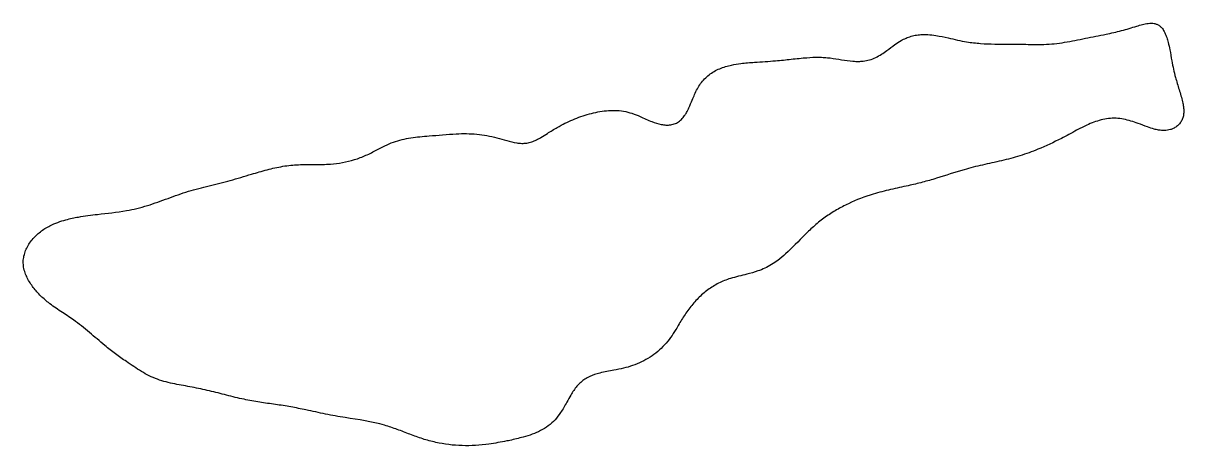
# Model space of a CAD drawing. Header units: millimetres. Extents: x 43 to 162, y -118 to -75.
import ezdxf

# ---------------------------------------------------------------- set-up
doc = ezdxf.new("R2010")
doc.units = ezdxf.units.MM
doc.layers.add('outline', color=7, linetype='Continuous')

msp = doc.modelspace()

# ---------------------------------------------------------------- linework, layer by layer
at = {"layer": 'outline'}
msp.add_open_spline([(92.71, -117.73), (92.81, -117.71), (92.92, -117.69), (93.48, -117.57), (93.94, -117.46), (94.7, -117.24), (95.01, -117.15), (95.6, -116.94), (95.89, -116.82), (96.44, -116.53), (96.71, -116.37), (97.2, -116), (97.43, -115.79), (97.85, -115.33), (98.04, -115.08), (98.44, -114.48), (98.64, -114.12), (98.98, -113.51), (99.11, -113.27), (99.35, -112.87), (99.45, -112.71), (99.66, -112.41), (99.77, -112.26), (100.01, -111.98), (100.13, -111.85), (100.41, -111.61), (100.56, -111.5), (100.86, -111.3), (101.03, -111.21), (101.52, -110.98), (101.87, -110.87), (102.71, -110.66), (103.19, -110.58), (104, -110.43), (104.32, -110.36), (104.96, -110.21), (105.28, -110.12), (105.9, -109.9), (106.21, -109.77), (106.8, -109.49), (107.09, -109.33), (107.64, -108.98), (107.91, -108.79), (108.41, -108.37), (108.64, -108.14), (109.08, -107.66), (109.29, -107.4), (109.67, -106.87), (109.84, -106.6), (110.24, -105.95), (110.46, -105.56), (110.92, -104.82), (111.17, -104.46), (111.7, -103.77), (111.99, -103.44), (112.6, -102.82), (112.93, -102.53), (113.63, -102.01), (114, -101.79), (114.58, -101.49), (114.78, -101.4), (115.18, -101.24), (115.39, -101.17), (116.15, -100.94), (116.72, -100.81), (117.66, -100.57), (118.03, -100.46), (118.65, -100.25), (118.89, -100.16), (119.36, -99.94), (119.58, -99.82), (120.03, -99.55), (120.24, -99.41), (120.72, -99.04), (120.99, -98.82), (121.93, -97.97), (122.56, -97.29), (123.54, -96.31), (123.88, -95.99), (124.57, -95.39), (124.93, -95.1), (125.68, -94.57), (126.07, -94.32), (126.86, -93.86), (127.27, -93.65), (128.5, -93.06), (129.35, -92.73), (130.8, -92.29), (131.4, -92.14), (132.6, -91.87), (133.2, -91.74), (134.29, -91.5), (134.78, -91.39), (135.74, -91.13), (136.22, -91), (137.63, -90.56), (138.57, -90.25), (139.83, -89.89), (140.14, -89.8), (140.77, -89.64), (141.09, -89.57), (142.05, -89.35), (142.7, -89.21), (143.98, -88.91), (144.61, -88.75), (145.87, -88.35), (146.48, -88.13), (147.9, -87.55), (148.7, -87.17), (149.74, -86.64), (150, -86.5), (150.52, -86.22), (150.78, -86.08), (151.38, -85.76), (151.73, -85.58), (152.32, -85.31), (152.56, -85.21), (153.04, -85.03), (153.29, -84.95), (153.79, -84.82), (154.05, -84.77), (154.56, -84.71), (154.82, -84.7), (155.34, -84.72), (155.59, -84.76), (156.36, -84.9), (156.85, -85.06), (157.66, -85.36), (157.99, -85.48), (158.53, -85.68), (158.75, -85.75), (159.12, -85.86), (159.27, -85.89), (159.53, -85.94), (159.63, -85.95), (159.83, -85.97), (159.93, -85.97), (160.14, -85.96), (160.24, -85.95), (160.44, -85.92), (160.54, -85.9), (160.74, -85.84), (160.84, -85.8), (160.99, -85.73), (161.05, -85.7), (161.17, -85.63), (161.23, -85.59), (161.34, -85.51), (161.39, -85.47), (161.49, -85.37), (161.54, -85.32), (161.63, -85.22), (161.67, -85.17), (161.74, -85.05), (161.78, -84.99), (161.84, -84.87), (161.87, -84.81), (161.91, -84.68), (161.93, -84.62), (161.98, -84.42), (162, -84.28), (162.01, -84.06), (162.01, -83.96), (162.01, -83.75), (161.99, -83.63), (161.96, -83.35), (161.92, -83.19), (161.79, -82.61), (161.66, -82.19), (161.41, -81.36), (161.28, -80.95), (161.09, -80.25), (161.02, -79.97), (160.9, -79.41), (160.84, -79.12), (160.72, -78.46), (160.66, -78.08), (160.53, -77.45), (160.48, -77.2), (160.37, -76.78), (160.33, -76.62), (160.24, -76.35), (160.2, -76.24), (160.11, -76.03), (160.06, -75.93), (159.97, -75.76), (159.93, -75.69), (159.85, -75.57), (159.8, -75.51), (159.72, -75.41), (159.68, -75.38), (159.61, -75.31), (159.57, -75.27), (159.49, -75.21), (159.45, -75.19), (159.36, -75.14), (159.32, -75.11), (159.22, -75.07), (159.18, -75.06), (159.08, -75.03), (159.03, -75.02), (158.88, -74.99), (158.78, -74.99), (158.58, -74.99), (158.48, -74.99), (158.17, -75.03), (157.98, -75.07), (157.59, -75.17), (157.39, -75.23), (156.94, -75.36), (156.68, -75.44), (156.16, -75.6), (155.9, -75.67), (155.38, -75.81), (155.11, -75.88), (154.58, -76), (154.32, -76.05), (153.7, -76.18), (153.35, -76.25), (152.64, -76.39), (152.29, -76.45), (151.58, -76.6), (151.23, -76.67), (150.52, -76.81), (150.17, -76.88), (149.46, -77), (149.11, -77.05), (148.4, -77.12), (148.05, -77.14), (147.34, -77.17), (146.98, -77.17), (146.27, -77.15), (145.92, -77.14), (145.32, -77.13), (145.08, -77.12), (144.6, -77.12), (144.36, -77.12), (143.63, -77.12), (143.15, -77.13), (142.18, -77.11), (141.7, -77.09), (140.74, -77.02), (140.26, -76.97), (139.15, -76.79), (138.52, -76.63), (137.48, -76.4), (137.06, -76.31), (136.36, -76.2), (136.08, -76.16), (135.61, -76.14), (135.42, -76.13), (135.04, -76.15), (134.85, -76.17), (134.48, -76.23), (134.29, -76.27), (133.93, -76.37), (133.75, -76.44), (133.4, -76.59), (133.23, -76.67), (132.85, -76.89), (132.64, -77.03), (132.15, -77.37), (131.89, -77.58), (131.43, -77.91), (131.25, -78.04), (130.87, -78.28), (130.67, -78.39), (130.27, -78.59), (130.06, -78.67), (129.63, -78.8), (129.41, -78.84), (129.04, -78.88), (128.89, -78.89), (128.54, -78.9), (128.34, -78.89), (127.75, -78.84), (127.36, -78.78), (126.59, -78.66), (126.21, -78.59), (125.62, -78.52), (125.43, -78.5), (125.03, -78.47), (124.83, -78.47), (124.23, -78.46), (123.83, -78.48), (122.9, -78.55), (122.36, -78.61), (121.29, -78.72), (120.76, -78.78), (119.51, -78.89), (118.79, -78.92), (117.6, -79.01), (117.12, -79.05), (116.34, -79.15), (116.02, -79.2), (115.51, -79.31), (115.3, -79.36), (114.9, -79.49), (114.7, -79.56), (114.31, -79.72), (114.12, -79.81), (113.76, -80.02), (113.58, -80.14), (113.25, -80.39), (113.1, -80.54), (112.81, -80.84), (112.67, -81), (112.43, -81.34), (112.32, -81.52), (112.01, -82.08), (111.85, -82.46), (111.57, -83.11), (111.47, -83.37), (111.27, -83.8), (111.19, -83.96), (111.04, -84.24), (110.97, -84.34), (110.85, -84.51), (110.8, -84.58), (110.7, -84.71), (110.64, -84.77), (110.52, -84.89), (110.46, -84.94), (110.33, -85.05), (110.26, -85.09), (110.12, -85.18), (110.05, -85.22), (109.89, -85.28), (109.82, -85.31), (109.66, -85.35), (109.57, -85.37), (109.33, -85.4), (109.16, -85.41), (108.83, -85.39), (108.67, -85.37), (108.18, -85.28), (107.87, -85.17), (107.15, -84.9), (106.75, -84.7), (106.07, -84.41), (105.8, -84.3), (105.24, -84.11), (104.95, -84.04), (104.37, -83.94), (104.08, -83.91), (103.49, -83.9), (103.2, -83.91), (102.31, -83.99), (101.73, -84.11), (100.58, -84.42), (100.01, -84.62), (98.92, -85.09), (98.39, -85.35), (97.53, -85.84), (97.2, -86.05), (96.64, -86.4), (96.42, -86.54), (96.04, -86.76), (95.89, -86.84), (95.58, -87), (95.42, -87.07), (95.09, -87.18), (94.92, -87.22), (94.58, -87.27), (94.41, -87.28), (94.06, -87.27), (93.89, -87.25), (93.37, -87.17), (93.04, -87.08), (92.36, -86.89), (92.03, -86.8), (91.35, -86.62), (91.01, -86.54), (90.33, -86.41), (89.98, -86.36), (88.93, -86.27), (88.23, -86.27), (86.6, -86.35), (85.67, -86.44), (84.12, -86.57), (83.5, -86.62), (82.58, -86.76), (82.28, -86.81), (81.68, -86.96), (81.38, -87.05), (80.8, -87.26), (80.51, -87.38), (79.95, -87.65), (79.68, -87.8), (79.03, -88.14), (78.66, -88.33), (77.9, -88.67), (77.51, -88.82), (76.72, -89.07), (76.31, -89.17), (75.49, -89.32), (75.08, -89.37), (74.11, -89.44), (73.55, -89.44), (72.46, -89.44), (71.93, -89.44), (71.12, -89.47), (70.85, -89.49), (70.31, -89.54), (70.04, -89.58), (69.23, -89.72), (68.7, -89.84), (67.63, -90.12), (67.1, -90.28), (66.21, -90.54), (65.85, -90.65), (65.12, -90.87), (64.76, -90.97), (63.68, -91.26), (62.96, -91.44), (61.52, -91.79), (60.81, -91.97), (59.41, -92.4), (58.71, -92.65), (57.32, -93.16), (56.62, -93.42), (55.56, -93.75), (55.2, -93.85), (54.48, -94.02), (54.12, -94.1), (52.78, -94.33), (51.79, -94.43), (50.15, -94.62), (49.5, -94.7), (48.42, -94.89), (47.99, -94.98), (47.28, -95.17), (47.01, -95.26), (46.46, -95.46), (46.19, -95.57), (45.76, -95.79), (45.59, -95.89), (45.26, -96.09), (45.1, -96.21), (44.8, -96.45), (44.65, -96.57), (44.37, -96.84), (44.24, -96.99), (43.99, -97.29), (43.88, -97.44), (43.67, -97.77), (43.58, -97.94), (43.42, -98.3), (43.36, -98.48), (43.26, -98.85), (43.22, -99.04), (43.19, -99.43), (43.2, -99.62), (43.24, -100), (43.29, -100.19), (43.4, -100.56), (43.47, -100.74), (43.71, -101.27), (43.92, -101.6), (44.37, -102.22), (44.63, -102.52), (45.17, -103.07), (45.47, -103.33), (46.18, -103.89), (46.61, -104.19), (47.48, -104.76), (47.92, -105.05), (48.62, -105.54), (48.9, -105.75), (49.45, -106.17), (49.71, -106.39), (50.24, -106.84), (50.5, -107.07), (51.02, -107.52), (51.28, -107.75), (51.9, -108.26), (52.27, -108.54), (53, -109.09), (53.38, -109.35), (54.01, -109.78), (54.27, -109.95), (54.78, -110.29), (55.04, -110.46), (55.56, -110.77), (55.83, -110.92), (56.37, -111.19), (56.65, -111.31), (57.22, -111.52), (57.52, -111.61), (58.11, -111.77), (58.41, -111.83), (59, -111.95), (59.3, -112.01), (59.9, -112.11), (60.19, -112.17), (61.08, -112.34), (61.67, -112.46), (62.85, -112.74), (63.43, -112.89), (64.31, -113.12), (64.61, -113.19), (65.2, -113.34), (65.5, -113.4), (66.33, -113.58), (66.87, -113.67), (67.94, -113.84), (68.48, -113.92), (69.55, -114.07), (70.07, -114.15), (71.11, -114.34), (71.63, -114.44), (72.81, -114.69), (73.47, -114.84), (74.48, -115.04), (74.81, -115.11), (75.49, -115.23), (75.83, -115.28), (77.52, -115.55), (78.87, -115.74), (80.63, -116.25), (81.06, -116.4), (81.93, -116.71), (82.36, -116.88), (83.22, -117.21), (83.66, -117.37), (84.53, -117.65), (84.98, -117.77), (86.32, -118.07), (87.23, -118.18), (88.6, -118.22), (89.06, -118.21), (89.97, -118.16), (90.43, -118.11), (91.49, -117.96), (92.1, -117.85), (92.71, -117.73)], degree=3, knots=[0, 0, 0, 0, 0.314795, 0.314795, 1.737023, 1.737023, 2.683015, 2.683015, 3.622976, 3.622976, 4.554804, 4.554804, 5.482496, 5.482496, 6.413055, 6.413055, 7.659882, 7.659882, 8.491932, 8.491932, 9.046099, 9.046099, 9.59874, 9.59874, 10.149364, 10.149364, 10.699168, 10.699168, 11.249678, 11.249678, 12.345429, 12.345429, 13.823966, 13.823966, 14.812673, 14.812673, 15.800382, 15.800382, 16.786831, 16.786831, 17.771634, 17.771634, 18.754621, 18.754621, 19.73665, 19.73665, 20.714372, 20.714372, 21.690351, 21.690351, 23.006905, 23.006905, 24.319116, 24.319116, 25.629224, 25.629224, 26.935582, 26.935582, 28.238035, 28.238035, 28.888868, 28.888868, 29.540577, 29.540577, 31.288061, 31.288061, 32.451235, 32.451235, 33.227072, 33.227072, 34.00237, 34.00237, 34.778829, 34.778829, 35.81539, 35.81539, 38.590336, 38.590336, 39.97275, 39.97275, 41.350801, 41.350801, 42.730401, 42.730401, 44.105493, 44.105493, 46.827839, 46.827839, 48.668509, 48.668509, 50.518221, 50.518221, 52.019492, 52.019492, 53.505004, 53.505004, 56.460562, 56.460562, 57.435731, 57.435731, 58.416979, 58.416979, 60.39092, 60.39092, 62.363064, 62.363064, 64.330709, 64.330709, 66.967782, 66.967782, 67.848345, 67.848345, 68.728116, 68.728116, 69.899707, 69.899707, 70.679945, 70.679945, 71.458614, 71.458614, 72.235582, 72.235582, 73.010467, 73.010467, 73.787143, 73.787143, 75.340387, 75.340387, 76.383131, 76.383131, 77.076899, 77.076899, 77.538908, 77.538908, 77.847022, 77.847022, 78.15463, 78.15463, 78.46191, 78.46191, 78.769046, 78.769046, 79.076004, 79.076004, 79.281302, 79.281302, 79.48654, 79.48654, 79.691705, 79.691705, 79.89679, 79.89679, 80.101793, 80.101793, 80.306737, 80.306737, 80.511737, 80.511737, 80.716865, 80.716865, 81.124538, 81.124538, 81.398322, 81.398322, 81.763378, 81.763378, 82.250444, 82.250444, 83.5537, 83.5537, 84.856361, 84.856361, 85.722393, 85.722393, 86.588089, 86.588089, 87.744834, 87.744834, 88.515188, 88.515188, 89.028401, 89.028401, 89.370528, 89.370528, 89.71192, 89.71192, 89.93969, 89.93969, 90.166994, 90.166994, 90.318836, 90.318836, 90.47055, 90.47055, 90.622168, 90.622168, 90.773761, 90.773761, 90.925416, 90.925416, 91.077193, 91.077193, 91.379183, 91.379183, 91.682634, 91.682634, 92.288989, 92.288989, 92.894745, 92.894745, 93.707442, 93.707442, 94.520165, 94.520165, 95.333204, 95.333204, 96.145606, 96.145606, 97.225476, 97.225476, 98.305378, 98.305378, 99.385883, 99.385883, 100.46777, 100.46777, 101.532962, 101.532962, 102.599724, 102.599724, 103.665579, 103.665579, 104.733124, 104.733124, 105.455809, 105.455809, 106.179276, 106.179276, 107.625723, 107.625723, 109.080041, 109.080041, 110.524411, 110.524411, 112.45466, 112.45466, 113.734652, 113.734652, 114.585615, 114.585615, 115.153134, 115.153134, 115.719631, 115.719631, 116.286491, 116.286491, 116.853873, 116.853873, 117.422182, 117.422182, 118.180964, 118.180964, 119.196568, 119.196568, 119.872827, 119.872827, 120.547458, 120.547458, 121.219695, 121.219695, 121.892227, 121.892227, 122.342707, 122.342707, 122.94325, 122.94325, 124.113716, 124.113716, 125.284688, 125.284688, 125.878273, 125.878273, 126.475108, 126.475108, 127.676118, 127.676118, 129.292273, 129.292273, 130.903315, 130.903315, 133.058559, 133.058559, 134.487877, 134.487877, 135.437879, 135.437879, 136.070525, 136.070525, 136.702038, 136.702038, 137.332598, 137.332598, 137.962072, 137.962072, 138.591016, 138.591016, 139.220555, 139.220555, 139.851502, 139.851502, 141.114724, 141.114724, 141.958857, 141.958857, 142.520494, 142.520494, 142.894714, 142.894714, 143.144358, 143.144358, 143.393731, 143.393731, 143.642802, 143.642802, 143.891616, 143.891616, 144.140257, 144.140257, 144.389042, 144.389042, 144.63811, 144.63811, 145.132825, 145.132825, 145.629853, 145.629853, 146.620037, 146.620037, 147.94999, 147.94999, 148.834608, 148.834608, 149.713973, 149.713973, 150.59687, 150.59687, 151.483709, 151.483709, 153.262377, 153.262377, 155.057258, 155.057258, 156.835063, 156.835063, 158.017171, 158.017171, 158.804362, 158.804362, 159.328518, 159.328518, 159.849538, 159.849538, 160.366999, 160.366999, 160.886095, 160.886095, 161.408234, 161.408234, 162.448075, 162.448075, 163.497567, 163.497567, 164.545147, 164.545147, 165.5927, 165.5927, 167.695194, 167.695194, 170.493074, 170.493074, 172.360433, 172.360433, 173.284664, 173.284664, 174.208901, 174.208901, 175.146428, 175.146428, 176.080416, 176.080416, 177.331346, 177.331346, 178.580299, 178.580299, 179.830426, 179.830426, 181.081735, 181.081735, 182.748177, 182.748177, 184.350105, 184.350105, 185.16074, 185.16074, 185.980563, 185.980563, 187.626306, 187.626306, 189.285284, 189.285284, 190.421717, 190.421717, 191.54993, 191.54993, 193.780032, 193.780032, 195.980723, 195.980723, 198.191647, 198.191647, 200.424117, 200.424117, 201.535968, 201.535968, 202.640048, 202.640048, 205.620498, 205.620498, 207.596701, 207.596701, 208.909293, 208.909293, 209.783979, 209.783979, 210.656705, 210.656705, 211.239699, 211.239699, 211.822366, 211.822366, 212.405002, 212.405002, 212.987505, 212.987505, 213.569569, 213.569569, 214.150775, 214.150775, 214.730722, 214.730722, 215.309458, 215.309458, 215.887864, 215.887864, 216.467571, 216.467571, 217.049498, 217.049498, 218.208116, 218.208116, 219.372173, 219.372173, 220.538885, 220.538885, 222.103885, 222.103885, 223.664879, 223.664879, 224.700733, 224.700733, 225.737409, 225.737409, 226.774075, 226.774075, 227.812593, 227.812593, 229.187602, 229.187602, 230.567741, 230.567741, 231.485481, 231.485481, 232.406912, 232.406912, 233.314901, 233.314901, 234.22617, 234.22617, 235.144455, 235.144455, 236.062728, 236.062728, 236.970943, 236.970943, 237.876629, 237.876629, 239.684171, 239.684171, 241.497697, 241.497697, 242.412298, 242.412298, 243.334075, 243.334075, 244.966407, 244.966407, 246.592873, 246.592873, 248.194645, 248.194645, 249.765512, 249.765512, 251.810442, 251.810442, 252.837458, 252.837458, 253.872665, 253.872665, 257.965353, 257.965353, 259.348714, 259.348714, 260.733611, 260.733611, 262.118536, 262.118536, 263.499484, 263.499484, 266.245004, 266.245004, 267.61228, 267.61228, 268.986227, 268.986227, 270.845771, 270.845771, 270.845771, 270.845771], dxfattribs=at)

doc.saveas('drawing.dxf')
